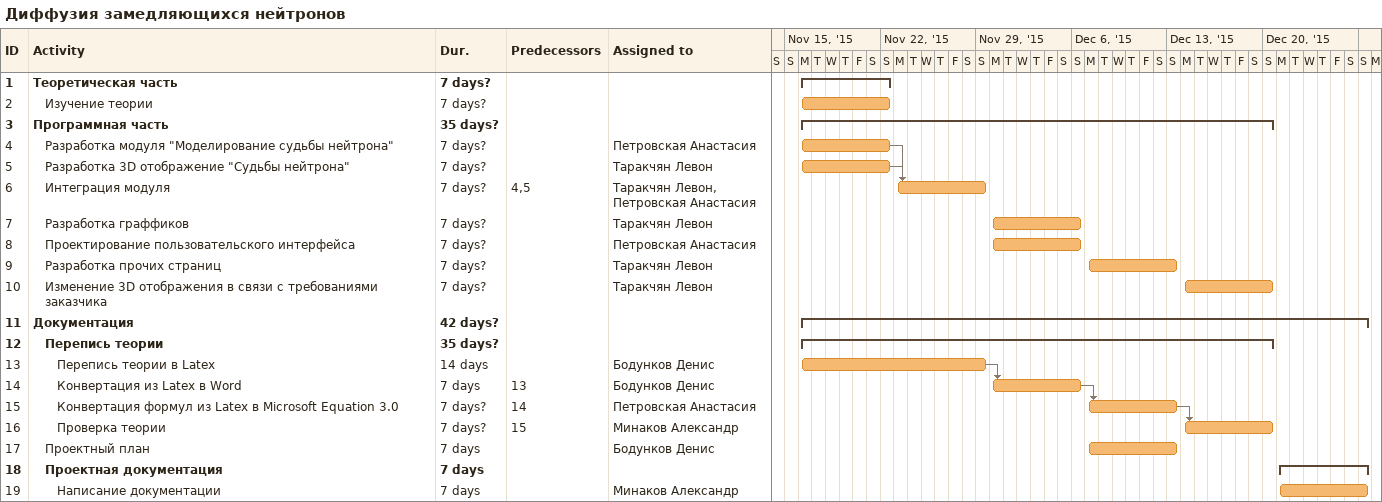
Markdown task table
Диффузия замедляющихся нейтронов

| ID | Level | Task | Duration | Start | Finish | Predecessors | Resources |
|---|---|---|---|---|---|---|---|
| 1 | 1 | **Теоретическая часть** | 7d? | 2015-11-16 | 2015-11-22 |  |  |
| 2 | 2 | Изучение теории | 7d? | 2015-11-16 | 2015-11-22 |  |  |
| 3 | 1 | **Программная часть** | 35d? | 2015-11-16 | 2015-12-20 |  |  |
| 4 | 2 | Разработка модуля "Моделирование судьбы нейтрона" | 7d? | 2015-11-16 | 2015-11-22 |  | Петровская Анастасия |
| 5 | 2 | Разработка 3D отображение "Судьбы нейтрона" | 7d? | 2015-11-16 | 2015-11-22 |  | Таракчян Левон |
| 6 | 2 | Интеграция модуля | 7d? | 2015-11-23 | 2015-11-29 | 4, 5 | Таракчян Левон, Петровская Анастасия |
| 7 | 2 | Разработка граффиков | 7d? | 2015-11-30 | 2015-12-06 |  | Таракчян Левон |
| 8 | 2 | Проектирование пользовательского интерфейса | 7d? | 2015-11-30 | 2015-12-06 |  | Петровская Анастасия |
| 9 | 2 | Разработка прочих страниц | 7d? | 2015-12-07 | 2015-12-13 |  | Таракчян Левон |
| 10 | 2 | Изменение 3D отображения в связи с требованиями заказчика | 7d? | 2015-12-14 | 2015-12-20 |  | Таракчян Левон |
| 11 | 1 | **Документация** | 42d? | 2015-11-16 | 2015-12-27 |  |  |
| 12 | 2 | **Перепись теории** | 35d? | 2015-11-16 | 2015-12-20 |  |  |
| 13 | 3 | Перепись теории в Latex | 14d | 2015-11-16 | 2015-11-29 |  | Бодунков Денис |
| 14 | 3 | Конвертация из Latex в Word | 7d | 2015-11-30 | 2015-12-06 | 13 | Бодунков Денис |
| 15 | 3 | Конвертация формул из Latex в Microsoft Equation 3.0 | 7d? | 2015-12-07 | 2015-12-13 | 14 | Петровская Анастасия |
| 16 | 3 | Проверка теории | 7d? | 2015-12-14 | 2015-12-20 | 15 | Минаков Александр |
| 17 | 2 | Проектный план | 7d | 2015-12-07 | 2015-12-13 |  | Бодунков Денис |
| 18 | 2 | **Проектная документация** | 7d | 2015-12-21 | 2015-12-27 |  |  |
| 19 | 3 | Написание документации | 7d | 2015-12-21 | 2015-12-27 |  | Минаков Александр |
